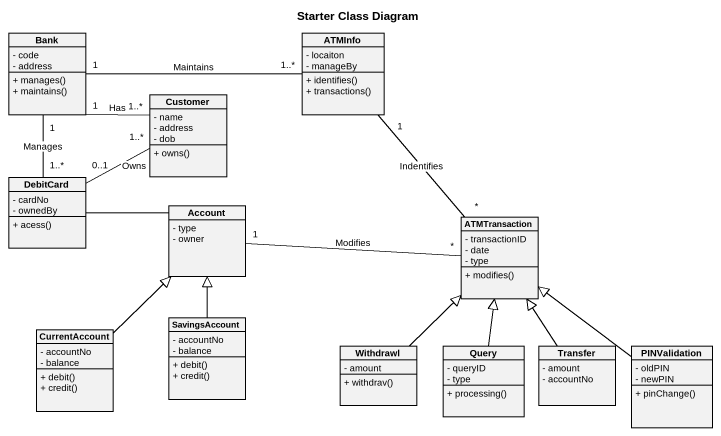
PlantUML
@startuml
title Starter Class Diagram
hide circle
hide empty members
skinparam classAttributeIconSize 0
class Bank {
  - code
  - address
  + manages()
  + maintains()
}
class ATMInfo {
  - locaiton
  - manageBy
  + identifies()
  + transactions()
}
class Customer {
  - name
  - address
  - dob
  + owns()
}
class DebitCard {
  - cardNo
  - ownedBy
  + acess()
}
class Account {
  - type
  - owner
}
class ATMTransaction {
  - transactionID
  - date
  - type
  + modifies()
}
class CurrentAccount {
  - accountNo
  - balance
  + debit()
  + credit()
}
class SavingsAccount {
  - accountNo
  - balance
  + debit()
  + credit()
}
class Withdrawl {
  - amount
  + withdrav()
}
class Query {
  - queryID
  - type
  + processing()
}
class Transfer {
  - amount
  - accountNo
}
class PINValidation {
  - oldPIN
  - newPIN
  + pinChange()
}
Bank "1" -right- "1..*" ATMInfo : Maintains
Bank "1" -right- "1..*" Customer : Has
Bank "1" -- "1..*" DebitCard : Manages
ATMInfo "1" -- "*" ATMTransaction : Indentifies
DebitCard "0..1" -right- "1..*" Customer : Owns
DebitCard -right- Account
Account "1" -right- "*" ATMTransaction : Modifies
CurrentAccount -up-|> Account
SavingsAccount -up-|> Account
Withdrawl -up-|> ATMTransaction
Query -up-|> ATMTransaction
Transfer -up-|> ATMTransaction
PINValidation -up-|> ATMTransaction
@enduml
